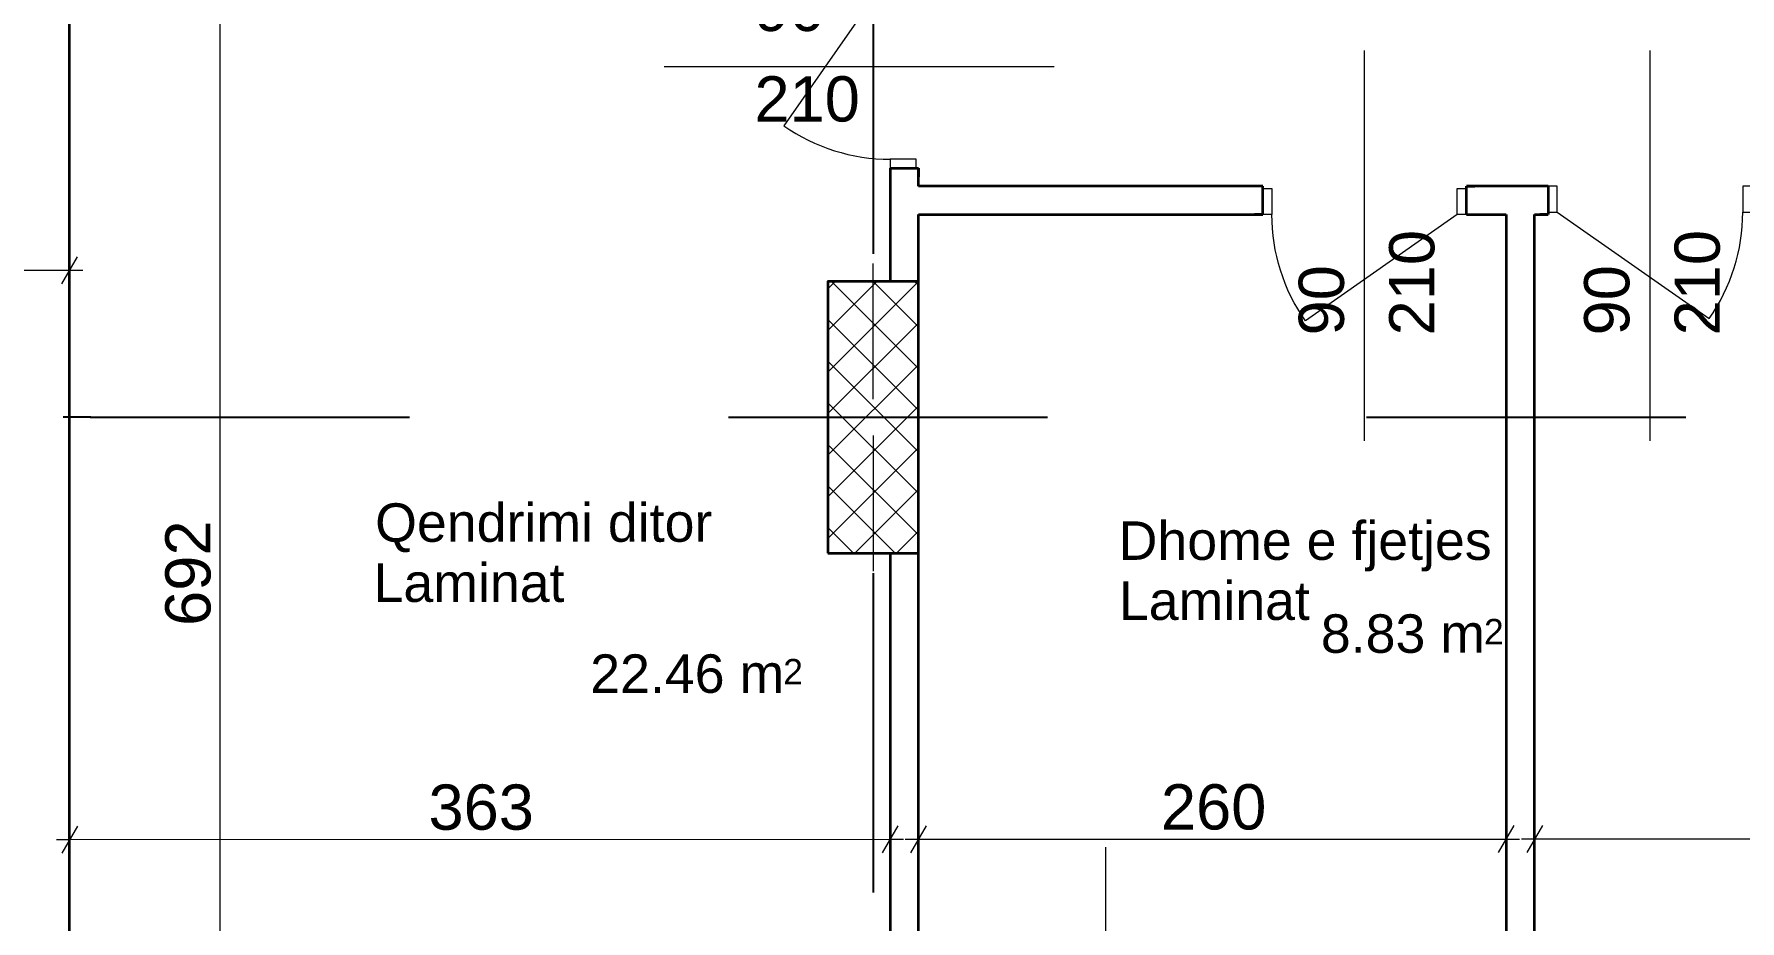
# Model space of a CAD drawing. Header units: centimetres. Extents: x 765 to 25620, y 224160 to 230516.
# Drawn here: x 2017 to 2771, y 228488 to 228880 of the extents above; entities that cross this region are included whole.
import ezdxf
from ezdxf.enums import TextEntityAlignment as Align

# ---------------------------------------------------------------- set-up
doc = ezdxf.new("R2010")
doc.units = ezdxf.units.CM
doc.header["$MEASUREMENT"] = 0
doc.linetypes.add('ACAD_ISO03W100', pattern=[30, 12, -18])
doc.linetypes.add('Small Dashed', pattern=[282.222222, 141.111111, -141.111111])
for name, color, linetype, lineweight, true_color in [('0_Pen_No__8', 7, 'Continuous', 35, 0xa80f02), ('Annotation - Text_Pen_No__8', 7, 'Continuous', 35, 0xa80f02), ('ARCHICAD Doors_Pen_No__23', 7, 'Continuous', 20, 0xff6600), ('ARCHICAD Doors_Pen_No__3', 7, 'Continuous', 18, 0xff6600), ('Structural - Shear_Pen_No__58', 7, 'Continuous', 25, 0xdf0000)]:
    doc.layers.add(name, color=color, linetype=linetype, lineweight=lineweight, true_color=true_color)
for name, color, linetype in [('ARCHICAD Door Markers', 7, 'Continuous'), ('ARCHICAD Doors', 7, 'Continuous'), ('ARCHICAD Window Markers', 7, 'Continuous'), ('Dimensioning - General', 7, 'Continuous'), ('Structural - Bearing', 7, 'Continuous')]:
    doc.layers.add(name, color=color, linetype=linetype)
for name, color, linetype, lineweight in [('ARCHICAD Door Markers_Pen_No__1', 7, 'Continuous', 13), ('ARCHICAD Door Markers_Pen_No__7', 7, 'Continuous', 35), ('ARCHICAD Doors_Pen_No__27', 7, 'Continuous', 35), ('ARCHICAD Window Markers_Pen_No__1', 7, 'Continuous', 13), ('ARCHICAD Window Markers_Pen_No__7', 7, 'Continuous', 35), ('Structural - Bearing_Pen_No__20', 1, 'Continuous', 0), ('Structural - Bearing_Pen_No__21', 7, 'Continuous', 35), ('Structural - Bearing_Pen_No__27', 7, 'Continuous', 35)]:
    doc.layers.add(name, color=color, linetype=linetype, lineweight=lineweight)
doc.styles.add('GENERATED_STYLE_1', font='arial.ttf')

# ---------------------------------------------------------------- blocks, each defined once
blk = doc.blocks.new('W Marker 22')
at = {"layer": 'ARCHICAD Window Markers_Pen_No__1', "color": 7, "linetype": 'Continuous', "lineweight": 13}
blk.add_line((0, -750), (0, 600), dxfattribs=at)
at = {"layer": 'ARCHICAD Window Markers_Pen_No__7', "color": 7, "lineweight": 35, "style": 'GENERATED_STYLE_1'}
for tag, p in [('AC_MarkerText_2_1', (-23.6, -701)), ('AC_MarkerText_2_0', (276.4, -701))]:
    blk.add_attdef(tag, text='', height=150, rotation=90, dxfattribs=at).set_placement(p, align=Align.BOTTOM_LEFT)
blk = doc.blocks.new('Door 22_2')
at = {"layer": 'ARCHICAD Doors_Pen_No__23', "color": 30, "linetype": 'Continuous', "lineweight": 20, "true_color": 0xff6600}
for p, q in [((-410, 0), (-450, 0)), ((-450, 0), (-450, -115)), ((-410, -115), (-410, 0)), ((450, 0), (410, 0)), ((410, 0), (410, -115)), ((450, -115), (450, 0)), ((-450, -115), (-410, -115)), ((410, -115), (450, -115))]:
    blk.add_line(p, q, dxfattribs=at)
at = {"layer": 'ARCHICAD Doors_Pen_No__27', "color": 7, "linetype": 'Continuous', "lineweight": 35}
for p, q in [((-450, 0), (-487, 0)), ((-450, 0), (-487, 0)), ((-450, 0), (-450, -115)), ((-450, 0), (-450, -115)), ((450, 0), (450, -115)), ((450, 0), (450, -115)), ((450, 0), (487, 0)), ((450, 0), (487, 0)), ((-450, -125), (-487, -125)), ((-450, -125), (-487, -125)), ((-450, -115), (-450, -125)), ((-450, -115), (-450, -125)), ((450, -115), (450, -125)), ((450, -115), (450, -125)), ((450, -125), (487, -125)), ((450, -125), (487, -125))]:
    blk.add_line(p, q, dxfattribs=at)
at = {"layer": 'ARCHICAD Doors_Pen_No__3', "color": 30, "linetype": 'Continuous', "lineweight": 18, "true_color": 0xff6600}
blk.add_line((410, 0), (-261.7, 470.3), dxfattribs=at)
blk.add_arc((410, 0), 820, 145, 180, dxfattribs=at)
blk = doc.blocks.new('D Marker 22_3')
at = {"layer": 'ARCHICAD Door Markers_Pen_No__1', "color": 7, "linetype": 'Continuous', "lineweight": 13}
blk.add_line((0, -1125), (0, 600), dxfattribs=at)
at = {"layer": 'ARCHICAD Door Markers_Pen_No__7', "color": 7, "lineweight": 35, "style": 'GENERATED_STYLE_1'}
for tag, p in [('AC_MarkerText_3', (-368.6, -204.4)), ('AC_MarkerText_2', (31.4, -356.2))]:
    blk.add_attdef(tag, text='', height=200, rotation=270, dxfattribs=at).set_placement(p, align=Align.BOTTOM_LEFT)
blk = doc.blocks.new('Door 22_4')
at = {"layer": 'ARCHICAD Doors_Pen_No__23', "color": 30, "linetype": 'Continuous', "lineweight": 20, "true_color": 0xff6600}
for p, q in [((-410, 0), (-450, 0)), ((-450, 0), (-450, -115)), ((-410, -115), (-410, 0)), ((450, 0), (410, 0)), ((410, 0), (410, -115)), ((450, -115), (450, 0)), ((-450, -115), (-410, -115)), ((410, -115), (450, -115))]:
    blk.add_line(p, q, dxfattribs=at)
at = {"layer": 'ARCHICAD Doors_Pen_No__27', "color": 7, "linetype": 'Continuous', "lineweight": 35}
for p, q in [((-450, 10), (-487, 10)), ((-450, 10), (-487, 10)), ((-450, 0), (-450, 10)), ((-450, 0), (-450, 10)), ((-450, -115), (-450, 0)), ((-450, -115), (-450, 0)), ((450, 0), (450, 10)), ((450, 0), (450, 10)), ((450, 10), (487, 10)), ((450, 10), (487, 10)), ((450, -115), (450, 0)), ((450, -115), (450, 0)), ((-450, -115), (-487, -115)), ((-450, -115), (-487, -115)), ((450, -115), (487, -115)), ((450, -115), (487, -115))]:
    blk.add_line(p, q, dxfattribs=at)
at = {"layer": 'ARCHICAD Doors_Pen_No__3', "color": 30, "linetype": 'Continuous', "lineweight": 18, "true_color": 0xff6600}
blk.add_line((410, 0), (-261.7, 470.3), dxfattribs=at)
blk.add_arc((410, 0), 820, 145, 180, dxfattribs=at)

msp = doc.modelspace()

# ---------------------------------------------------------------- hatches: boundary and pattern name
at = {"layer": 'Structural - Bearing', "linetype": 'Continuous', "lineweight": 0, "true_color": 0x000000}
h = msp.add_hatch(dxfattribs=at)
h.set_pattern_fill('CONCRETE_BLOCK', color=18, scale=0.1, style=0, pattern_type=2)
h.set_pattern_definition([(45, (1303.923, 207240.939), (-9.192388, 9.192388), []), (135, (1303.923, 207240.939), (9.192388, 9.192388), [])])
h.paths.add_polyline_path([(2367.85, 228650.34), (2407.85, 228650.34), (2407.85, 228770.34), (2367.85, 228770.34)])

# ---------------------------------------------------------------- linework, layer by layer
at = {"color": 205, "linetype": 'ACAD_ISO03W100'}
msp.add_line((2041.65, 228710.34), (991.56, 228710.34), dxfattribs=at)
at = {"layer": 'Dimensioning - General', "color": 7, "linetype": 'Continuous', "lineweight": 13}
for p, q in [((2099.05, 228295.03), (2099.05, 228986.81)), ((2028.98, 228769.31), (2035.9, 228781.31)), ((2032.44, 228766.31), (2032.44, 228784.31)), ((2007.44, 228775.31), (2032.44, 228775.31)), ((2032.44, 228775.31), (2038.31, 228775.31)), ((2032.52, 228514.74), (2032.51, 228532.74)), ((2395.4, 228514.89), (2395.39, 228532.89)), ((2407.9, 228514.87), (2407.89, 228532.87)), ((2667.9, 228514.98), (2667.89, 228532.98)), ((2680.4, 228515.01), (2680.39, 228533.01)), ((2026.65, 228523.74), (2032.51, 228523.74)), ((2035.97, 228529.74), (2029.05, 228517.74)), ((2032.51, 228523.74), (2395.39, 228523.89)), ((2391.93, 228517.89), (2398.86, 228529.9)), ((2395.39, 228523.89), (2401.26, 228523.9)), ((2402.03, 228523.87), (2407.89, 228523.87)), ((2411.36, 228529.87), (2404.43, 228517.87)), ((2407.89, 228523.87), (2667.89, 228523.98)), ((2664.43, 228517.98), (2671.36, 228529.98)), ((2667.89, 228523.98), (2673.76, 228523.98)), ((2674.53, 228524.01), (2680.39, 228524.01)), ((2683.86, 228530.02), (2676.93, 228518.01)), ((2680.39, 228524.01), (2985.07, 228524.14))]:
    msp.add_line(p, q, dxfattribs=at)
at = {"layer": 'Structural - Bearing_Pen_No__20', "color": 1, "linetype": 'Continuous', "lineweight": 0}
for p, q in [((2387.85, 228718.34), (2387.85, 228778.34)), ((2379.85, 228710.34), (2359.85, 228710.34)), ((2395.85, 228710.34), (2415.85, 228710.34)), ((2387.85, 228702.34), (2387.85, 228642.34))]:
    msp.add_line(p, q, dxfattribs=at)
msp.add_point((2387.85, 228710.34), dxfattribs=at)
at = {"layer": 'Structural - Bearing_Pen_No__21', "color": 7, "linetype": 'Continuous', "lineweight": 35, "flags": 128}
msp.add_lwpolyline([(2367.85, 228650.34), (2407.85, 228650.34), (2407.85, 228770.34), (2367.85, 228770.34)], close=True, dxfattribs=at)
at = {"layer": 'Structural - Bearing_Pen_No__27', "color": 7, "linetype": 'Continuous', "lineweight": 35}
for p, q in [((2395.35, 228820.37), (2395.35, 228816.67)), ((2395.35, 228820.37), (2406.85, 228820.37)), ((2406.85, 228820.37), (2407.85, 228820.37)), ((2407.85, 228820.37), (2407.85, 228816.67)), ((2560.19, 228812.49), (2556.49, 228812.49)), ((2560.19, 228811.49), (2560.19, 228812.49)), ((2560.19, 228799.99), (2560.19, 228811.49)), ((2650.19, 228812.49), (2653.89, 228812.49)), ((2650.19, 228811.49), (2650.19, 228812.49)), ((2650.19, 228799.99), (2650.19, 228811.49)), ((2686.42, 228812.49), (2682.72, 228812.49)), ((2686.42, 228812.49), (2686.42, 228800.99)), ((2560.19, 228799.99), (2556.49, 228799.99)), ((2650.19, 228799.99), (2653.89, 228799.99)), ((2686.42, 228799.99), (2682.72, 228799.99)), ((2686.42, 228800.99), (2686.42, 228799.99))]:
    msp.add_line(p, q, dxfattribs=at)
at = {"layer": 'Structural - Bearing_Pen_No__27', "color": 7, "linetype": 'Continuous', "lineweight": 35, "flags": 128}
for points in [[(2032.44, 228295.03), (2032.44, 228986.81)], [(2395.35, 228820.37), (2395.35, 228812.49)], [(2407.85, 228812.49), (2407.85, 228820.37)], [(2395.35, 228812.49), (2395.35, 228799.99)], [(2560.19, 228812.49), (2407.85, 228812.49)], [(2686.42, 228812.49), (2650.19, 228812.49)], [(2395.35, 228799.99), (2395.35, 228770.34)], [(2407.85, 228799.99), (2560.19, 228799.99)], [(2407.85, 228770.34), (2407.85, 228799.99)], [(2650.19, 228799.99), (2667.85, 228799.99)], [(2667.85, 228799.99), (2667.85, 228460.34)], [(2680.35, 228447.84), (2680.35, 228799.99)], [(2680.35, 228799.99), (2686.42, 228799.99)], [(2395.35, 228650.34), (2395.35, 228460.34)], [(2407.85, 228460.34), (2407.85, 228650.34)]]:
    msp.add_lwpolyline(points, dxfattribs=at)
at = {"layer": 'Structural - Shear_Pen_No__58', "color": 12, "linetype": 'Small Dashed', "lineweight": 25, "true_color": 0xdf0000}
for p, q in [((2387.85, 229205.9), (2387.85, 228170.77)), ((2041.65, 228710.34), (3446.01, 228710.34))]:
    msp.add_line(p, q, dxfattribs=at)
msp.add_point((2041.65, 228710.34), dxfattribs=at)
msp.add_point((2041.65, 228710.34), dxfattribs=at)

# ---------------------------------------------------------------- block references
at = {"layer": 'ARCHICAD Door Markers', "color": 7, "lineweight": 13}
ref = msp.add_blockref('D Marker 22_3', (2407.85, 228865.37), dxfattribs=dict(at, xscale=0.1, yscale=0.1, zscale=0.1, rotation=270))
ref.add_attrib('AC_MarkerText_2', '90', dxfattribs={"layer": 'ARCHICAD Door Markers_Pen_No__7', "color": 7, "lineweight": 35, "height": 20, "style": 'GENERATED_STYLE_1'}).set_placement((2335.35, 228875.04), align=Align.BOTTOM_LEFT)
ref.add_attrib('AC_MarkerText_3', '210', dxfattribs={"layer": 'ARCHICAD Door Markers_Pen_No__7', "color": 7, "lineweight": 35, "height": 20, "style": 'GENERATED_STYLE_1'}).set_placement((2335.35, 228835.04), align=Align.BOTTOM_LEFT)
ref = msp.add_blockref('D Marker 22_3', (2605.19, 228812.49), dxfattribs=dict(at, xscale=0.1, yscale=0.1, zscale=0.1))
ref.add_attrib('AC_MarkerText_2', '90', dxfattribs={"layer": 'ARCHICAD Door Markers_Pen_No__7', "color": 7, "lineweight": 35, "height": 20, "rotation": 90, "style": 'GENERATED_STYLE_1'}).set_placement((2602.05, 228746.52), align=Align.BOTTOM_LEFT)
ref.add_attrib('AC_MarkerText_3', '210', dxfattribs={"layer": 'ARCHICAD Door Markers_Pen_No__7', "color": 7, "lineweight": 35, "height": 20, "rotation": 90, "style": 'GENERATED_STYLE_1'}).set_placement((2642.05, 228746.52), align=Align.BOTTOM_LEFT)
ref = msp.add_blockref('D Marker 22_3', (2731.42, 228812.49), dxfattribs=dict(at, xscale=0.1, yscale=0.1, zscale=0.1))
ref.add_attrib('AC_MarkerText_2', '90', dxfattribs={"layer": 'ARCHICAD Door Markers_Pen_No__7', "color": 7, "lineweight": 35, "height": 20, "rotation": 90, "style": 'GENERATED_STYLE_1'}).set_placement((2728.27, 228746.52), align=Align.BOTTOM_LEFT)
ref.add_attrib('AC_MarkerText_3', '210', dxfattribs={"layer": 'ARCHICAD Door Markers_Pen_No__7', "color": 7, "lineweight": 35, "height": 20, "rotation": 90, "style": 'GENERATED_STYLE_1'}).set_placement((2768.27, 228746.52), align=Align.BOTTOM_LEFT)
at = {"layer": 'ARCHICAD Doors', "color": 7, "linetype": 'Continuous', "lineweight": 13, "yscale": 0.1, "zscale": 100}
for name, p, xscale, rotation in [('Door 22_2', (2395.35, 228865.37), 0.1, 89.99999999999999), ('Door 22_2', (2605.19, 228799.99), -0.1, 180), ('Door 22_4', (2731.42, 228800.99), 0.1, 180)]:
    msp.add_blockref(name, p, dxfattribs=dict(at, xscale=xscale, rotation=rotation))
at = {"layer": 'ARCHICAD Window Markers', "color": 7, "lineweight": 13}
ref = msp.add_blockref('W Marker 22', (2490.69, 228460.34), dxfattribs=dict(at, xscale=0.1, yscale=0.1, zscale=0.1))
ref.add_attrib('AC_MarkerText_2', '160', dxfattribs={"layer": 'ARCHICAD Window Markers_Pen_No__7', "color": 7, "lineweight": 35, "height": 15, "rotation": 90, "style": 'GENERATED_STYLE_1'}).set_placement((2518.33, 228390.24), align=Align.BOTTOM_LEFT)
ref.add_attrib('AC_MarkerText_2_1', '160', dxfattribs={"layer": 'ARCHICAD Window Markers_Pen_No__7', "color": 7, "lineweight": 35, "height": 15, "rotation": 90, "style": 'GENERATED_STYLE_1'}).set_placement((2488.33, 228390.24), align=Align.BOTTOM_LEFT)

# ---------------------------------------------------------------- texts
at = {"layer": '0_Pen_No__8', "color": 14, "true_color": 0xa80f02, "style": 'GENERATED_STYLE_1'}
for s, height, p in [('8.83 m', 17, (2585.84, 228606.28)), ('2', 11.22, (2657.99, 228610.03)), ('22.46 m', 17, (2262.71, 228588.59)), ('2', 11.22, (2348.07, 228592.34))]:
    msp.add_text(s, height=height, dxfattribs=at).set_placement(p)
at = {"layer": 'Annotation - Text_Pen_No__8', "color": 14, "true_color": 0xa80f02, "style": 'GENERATED_STYLE_1'}
for s, p in [('Qendrimi ditor', (2167.6, 228655.33)), ('Dhome e fjetjes', (2496.41, 228647.36)), ('Laminat', (2166.88, 228628.76)), ('Laminat', (2496.51, 228620.8))]:
    msp.add_text(s, height=17, dxfattribs=at).set_placement(p)
at = {"layer": 'Dimensioning - General', "color": 7, "lineweight": 13, "char_height": 20, "attachment_point": 7, "style": 'GENERATED_STYLE_1'}
for s, insert, rotation in [('\\A1;692', (2095.05, 228618.15), 90), ('\\A1;363', (2191.19, 228527.81), 0.02397), ('\\A1;260', (2515.13, 228527.91), 0.02397)]:
    msp.add_mtext(s, dxfattribs=dict(at, insert=insert, rotation=rotation))

doc.saveas('drawing.dxf')
